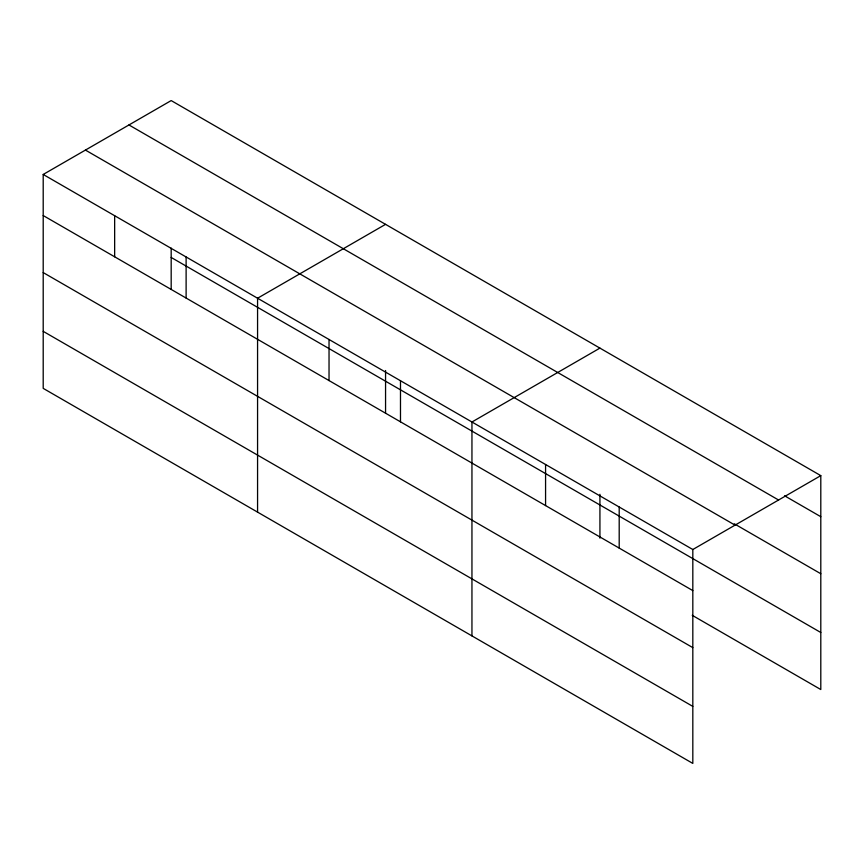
<?xml version="1.0" encoding="UTF-8"?>
<svg xmlns="http://www.w3.org/2000/svg" width="864" height="864" viewBox="0 0 864 864"><rect width="100%" height="100%" fill="white"/><g stroke="black" fill="none" stroke-linecap="round" stroke-linejoin="round"><path stroke-width="1.3" d="M43.2 174.463L692.82 549.515L692.82 763.42L43.2 388.368L43.2 174.463L171.18 100.58L820.8 475.632L820.8 689.537L692.248 615.319M385.56 224.348L257.569 298.231L257.569 512.136M599.929 348.106L471.949 421.999L471.949 635.904M692.82 549.515L820.8 475.632M784.577 495.796L820.8 516.704M128.952 124.956L778.561 500.008M734.324 523.811L820.8 573.739M85.439 150.088L735.048 525.139M171.18 257.45L820.8 632.502M43.2 215.546L692.82 590.598M43.2 272.581L692.82 647.633M43.2 331.344L692.82 706.396M619.196 507.017L619.196 548.089M599.929 494.294L599.929 538.142M545.573 464.508L545.573 505.591M400.486 380.743L400.486 421.826M385.56 370.526L385.56 413.046M329.033 339.487L329.033 380.57M186.116 256.975L186.116 298.058M171.18 248.098L171.18 289.278M114.653 215.719L114.653 256.802"/></g></svg>
